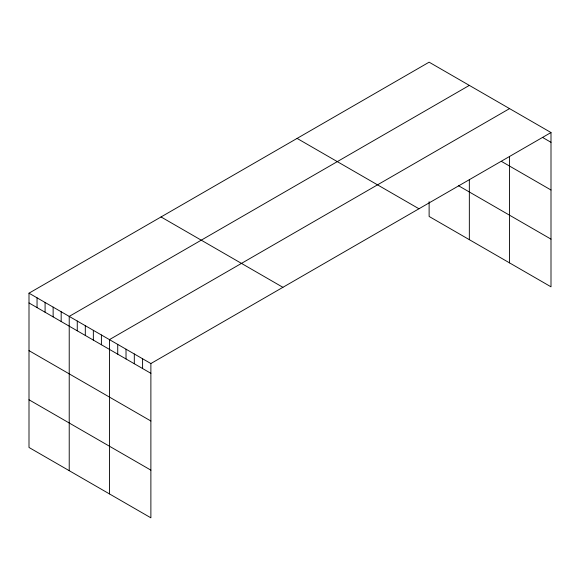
<?xml version="1.0" encoding="UTF-8"?>
<svg xmlns="http://www.w3.org/2000/svg" width="580" height="580" viewBox="0 0 580 580"><rect width="100%" height="100%" fill="white"/><g stroke="black" fill="none" stroke-linecap="round" stroke-linejoin="round"><path stroke-width="0.87" d="M551 132.537L150.88 363.544L150.88 517.824L29 447.463L29 293.183L429.12 62.176L551 132.537L551 286.817L429.12 216.456L429.12 201.717M469.343 85.391L69.223 316.397L69.223 470.685M509.559 108.612L109.439 339.619L109.439 493.899M542.713 137.525L551 142.31M501.519 161.428L551 190.001M458.374 185.651L551 239.134M297.083 138.403L418.963 208.771M161.037 216.949L282.917 287.317M29 293.183L150.88 363.544M29 302.949L150.88 373.317M29 350.639L150.88 421.007M29 399.772L150.88 470.141M509.559 156.535L509.559 262.899M469.343 179.706L469.343 239.678M142.593 358.759L142.593 368.532M134.306 353.974L134.306 363.747M126.019 349.189L126.019 358.962M117.733 344.404L117.733 354.177M101.399 334.979L101.399 344.752M93.351 330.332L93.351 340.105M85.311 325.692L85.311 335.457M77.263 321.044L77.263 330.817M61.175 311.757L61.175 321.53M53.135 307.11L53.135 316.883M45.088 302.47L45.088 312.236M37.047 297.823L37.047 307.596"/></g></svg>
